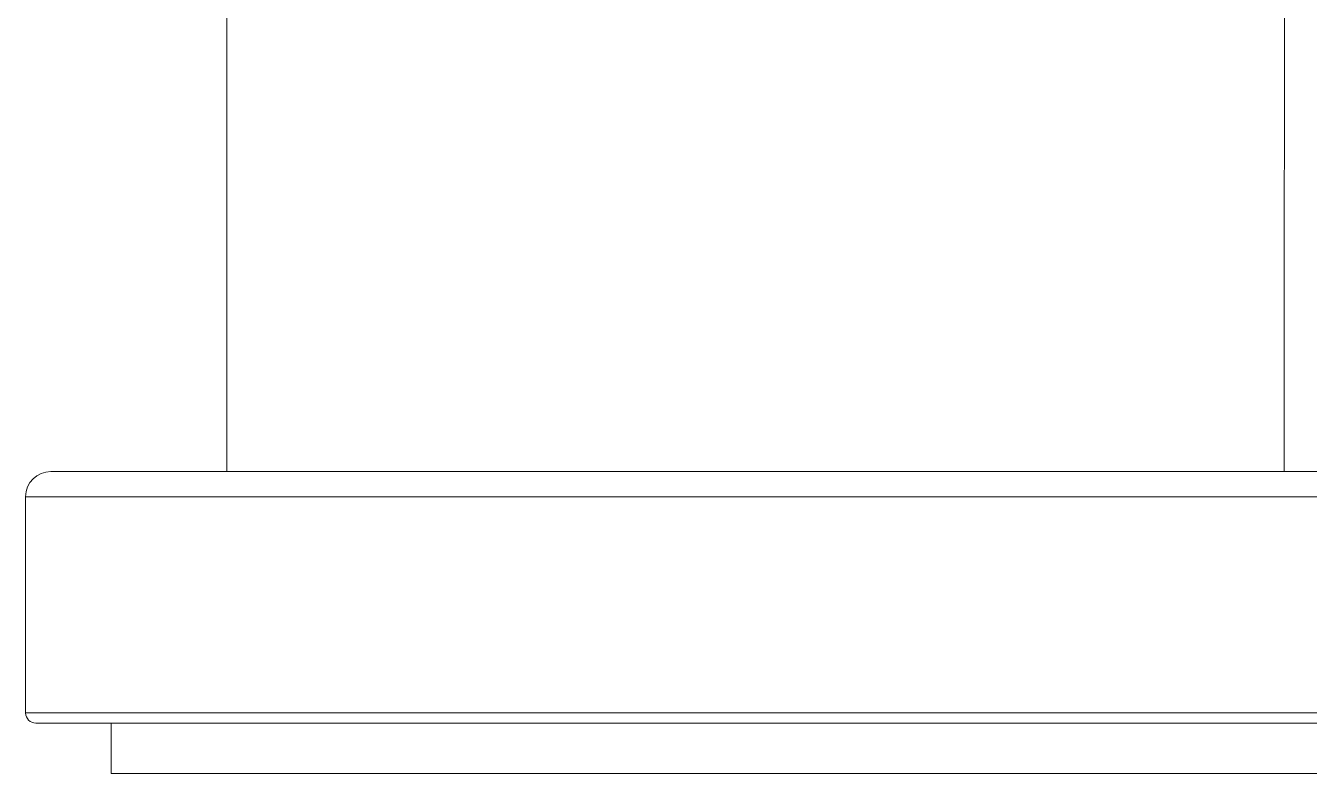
# Model space of a CAD drawing. Extents: x 9509 to 10103, y -14876 to -14456.
# Drawn here: x 9576.92 to 9602.42, y -14758.84 to -14743.98 of the extents above; entities that cross this region are included whole.
import ezdxf

# ---------------------------------------------------------------- set-up
doc = ezdxf.new("R2010")
doc.units = 0
doc.header["$MEASUREMENT"] = 0
doc.linetypes.add('HIDDEN2', pattern=[4.7625, 3.175, -1.5875])
doc.layers.add('1', color=4, linetype='HIDDEN2')

msp = doc.modelspace()

# ---------------------------------------------------------------- linework, layer by layer
at = {"layer": '1', "color": 7, "linetype": 'Continuous', "lineweight": 18}
for p, q in [((9628.415, -14752.841), (9577.416, -14752.841)), ((9576.915, -14753.341), (9576.915, -14757.641)), ((9577.115, -14757.841), (9628.715, -14757.841)), ((9578.615, -14757.841), (9578.615, -14758.841)), ((9578.615, -14758.841), (9627.215, -14758.841))]:
    msp.add_line(p, q, dxfattribs=at)
at = {"layer": '1', "color": 1, "linetype": 'Continuous', "lineweight": 13}
for p, q in [((9628.915, -14753.341), (9576.915, -14753.341)), ((9576.915, -14757.641), (9628.915, -14757.641))]:
    msp.add_line(p, q, dxfattribs=at)
at = {"layer": '1', "color": 7, "linetype": 'Continuous', "lineweight": 18}
for centre, radius, start, end in [((9577.415, -14753.341), 0.5, 90, 180), ((9577.115, -14757.641), 0.2, 180, 270)]:
    msp.add_arc(centre, radius, start, end, dxfattribs=at)
msp.add_open_spline([(9591.205, -14643.841), (9595.484, -14657.58), (9598.438, -14671.71), (9599.183, -14675.274), (9599.825, -14678.776), (9600.645, -14683.248), (9601.039, -14685.874), (9601.578, -14689.475), (9601.782, -14693.034), (9601.885, -14694.811), (9601.909, -14696.632), (9601.918, -14697.295), (9601.915, -14700.232), (9601.903, -14714.635), (9601.929, -14740.939), (9601.92, -14752.841)], degree=2, knots=[0, 0, 0, 0.261341, 0.261341, 0.326677, 0.326677, 0.392012, 0.392012, 0.457347, 0.457347, 0.490015, 0.490015, 0.522683, 0.522683, 0.784024, 1, 1, 1], dxfattribs=at)
msp.add_open_spline([(9580.915, -14728.792), (9580.916, -14736.808), (9580.915, -14744.824), (9580.915, -14752.841)], degree=3, dxfattribs=at)

doc.saveas('drawing.dxf')
